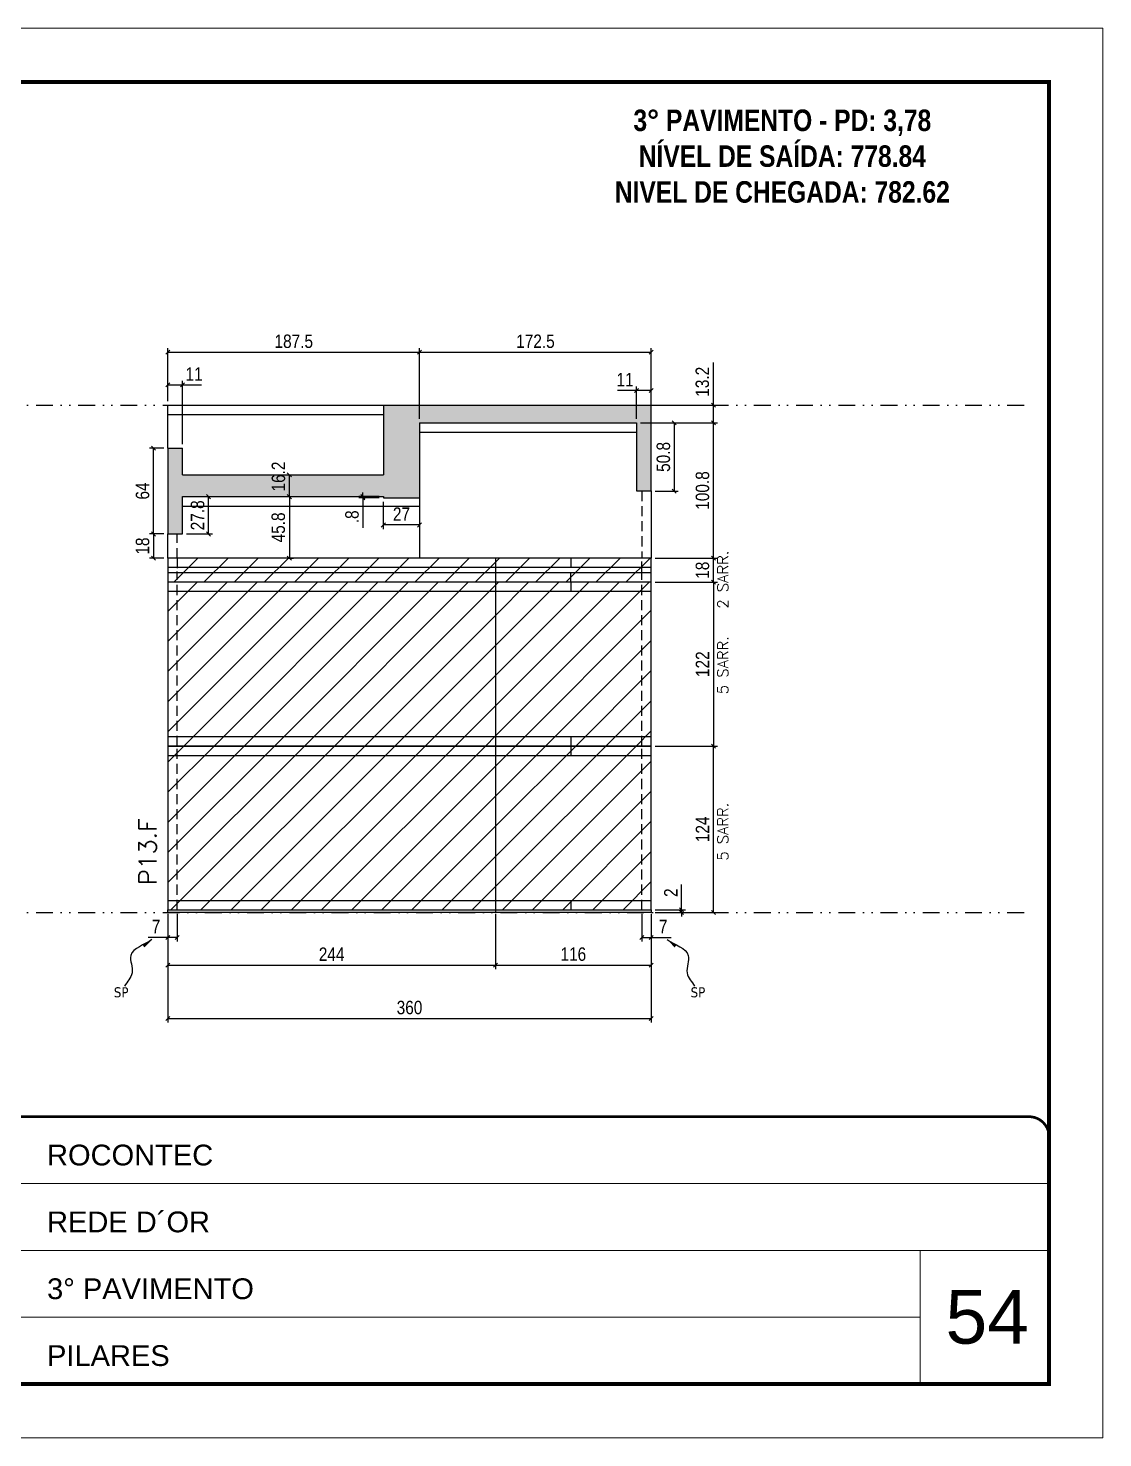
# Model space of a CAD drawing. Extents: x 2949 to 9203, y -16089 to 12527.
# Drawn here: x 5232 to 6033, y -3455 to -2405 of the extents above; entities that cross this region are included whole.
import ezdxf

# ---------------------------------------------------------------- set-up
doc = ezdxf.new("R2010")
doc.units = 0
for name, pattern in [('CONTINUO', [0]), ('DASHED', [0.75, 0.5, -0.25]), ('DIVIDE2', [0.625, 0.25, -0.125, 0, -0.125, 0, -0.125]), ('HIDDEN', [0.375, 0.25, -0.125])]:
    doc.linetypes.add(name, pattern=pattern)
for name, color, linetype, lineweight in [('CARIMBO', 255, 'Continuous', 9), ('Folhas', 255, 'Continuous', 9), ('Hachura', 251, 'Continuous', 9), ('SARRAFO DE PRESSAO', 251, 'DASHED', 9), ('Texto Seção', 7, 'Continuous', 15)]:
    doc.layers.add(name, color=color, linetype=linetype, lineweight=lineweight)
for name, color, linetype in [('COTA', 241, 'Continuous'), ('NOMENCLATURA', 7, 'Continuous'), ('Nível', 160, 'Continuous'), ('Painéis', 200, 'Continuous'), ('SARR_2.2x7', 40, 'Continuous'), ('Sarrafo de Pressão', 42, 'HIDDEN'), ('texto', 7, 'Continuous')]:
    doc.layers.add(name, color=color, linetype=linetype)
doc.styles.add('ARIAL', font='arial.ttf')
doc.styles.add('COTA TECNICA', font='techl___.ttf', dxfattribs={"height": 10})
doc.styles.add('COTA TECNICA-50', font='techl___.ttf', dxfattribs={"height": 10})
doc.styles.add('REGUA-120', font='ROMANS.shx', dxfattribs={"height": 15})
doc.styles.add('ROMANC', font='techb___.ttf', dxfattribs={"height": 2.5})
doc.styles.add('ROMANS', font='romans.shx')
doc.styles.get("Standard").update_dxf_attribs({"font": 'arial.ttf'})
doc.dimstyles.new('COTA PAINEL-50', dxfattribs={"dimtxt": 10, "dimasz": 3, "dimexe": 3, "dimexo": 3, "dimgap": 3, "dimtad": 1, "dimdec": 1, "dimzin": 12, "dimdsep": 46, "dimtxsty": 'COTA TECNICA-50', "dimblk1": 'OBLIQUE', "dimblk2": 'OBLIQUE', "dimsah": 1, "dimcen": 0.9, "dimclrd": 4, "dimclre": 4, "dimclrt": 240, "dimadec": 1, "dimazin": 3, "dimtfac": 1, "dimtdec": 1, "dimtmove": 0, "dimatfit": 3, "dimfxl": 1, "dimtolj": 1, "dimtzin": 12, "dimarcsym": 0})
doc.dimstyles.new('PAINEL', dxfattribs={"dimtxt": 10, "dimasz": 3, "dimexe": 3, "dimexo": 3, "dimgap": 3, "dimtad": 1, "dimdec": 1, "dimzin": 12, "dimdsep": 46, "dimtxsty": 'COTA TECNICA', "dimblk1": 'OBLIQUE', "dimblk2": 'OBLIQUE', "dimsah": 1, "dimcen": 0.9, "dimclrd": 4, "dimclre": 4, "dimclrt": 240, "dimadec": 1, "dimazin": 3, "dimtfac": 1, "dimtdec": 1, "dimtmove": 0, "dimatfit": 3, "dimfxl": 1, "dimtolj": 1, "dimtzin": 12, "dimarcsym": 0})
doc.dimstyles.get("Standard").update_dxf_attribs({"dimtxt": 0.18, "dimasz": 0.18, "dimexe": 0.18, "dimexo": 0.0625, "dimgap": 0.09, "dimtad": 0, "dimtih": 1, "dimtoh": 1, "dimdec": 4, "dimzin": 0, "dimdsep": 46, "dimtxsty": 'Standard', "dimcen": 0.09, "dimadec": 0, "dimazin": 0, "dimtfac": 1, "dimtdec": 4, "dimtofl": 0, "dimtmove": 0, "dimatfit": 3, "dimfxl": 1, "dimtolj": 1, "dimtzin": 0, "dimarcsym": 0})
pattern_1 = [(45, (-129255.467, -35347.797), (-11.2253202, 11.2253202), [])]
pattern_2 = [(45, (-2336.75, -2839.194), (-11.22532, 11.22532), [])]

# ---------------------------------------------------------------- blocks, each defined once
blk = doc.blocks.new('9999999999')
at = {"color": 30, "linetype": 'CONTINUO'}
for p, q in [((98564.6, 34379.6), (99584, 34379.6)), ((98564.6, 34329.8), (99488, 34329.8)), ((99584, 34329.8), (99488, 34329.8)), ((99488, 34329.8), (99488, 34230.2)), ((98564.6, 34280), (99488, 34280))]:
    blk.add_line(p, q, dxfattribs=at)
at = {"color": 30, "linetype": 'CONTINUO', "const_width": 2}
blk.add_lwpolyline([(99584, 34230.2), (99584, 34414.4, 0.414214), (99569, 34429.4), (98229, 34429.4, 0.414214), (98214, 34414.4), (98214, 34245.2, 0.414214), (98229, 34230.2), (99584, 34230.2)], format="xyb", dxfattribs=at)
at = {"layer": 'Folhas'}
blk.add_lwpolyline([(98139, 34190.2), (99624, 34190.2), (99624, 35240.2), (98139, 35240.2)], close=True, dxfattribs=at)
at = {"layer": 'Folhas', "color": 30, "const_width": 3}
blk.add_lwpolyline([(98214, 34230.2), (99584, 34230.2), (99584, 35200.2), (98214, 35200.2)], close=True, dxfattribs=at)
at = {"color": 7, "linetype": 'Continuous', "ltscale": 5, "style": 'ARIAL'}
for s, height, p in [('ROCONTEC', 15.48, (98837.7, 34393.1)), ('REDE D´OR', 15.48, (98837.7, 34343.3)), ('3° PAVIMENTO', 15.483, (98837.7, 34293.5)), ('PILARES', 15.48, (98837.7, 34243.7))]:
    blk.add_text(s, height=height, dxfattribs=at).set_placement(p)
blk = doc.blocks.new('_Oblique')
at = {"color": 0, "linetype": 'ByBlock', "lineweight": -2}
blk.add_line((-0.5, -0.5), (0.5, 0.5), dxfattribs=at)
blk = doc.blocks.new('*D1609')
at = {"layer": 'COTA', "color": 4, "lineweight": -2, "transparency": 16777216}
for p, q in [((5336.2, -3064.5), (5336.2, -3145.5)), ((5696.2, -3064.5), (5696.2, -3145.5)), ((5336.2, -3142.5), (5696.2, -3142.5))]:
    blk.add_line(p, q, dxfattribs=at)
at = {"layer": 'Defpoints', "color": 0, "transparency": 16777216}
for p in [(5336.2, -3061.5), (5696.2, -3061.5), (5696.2, -3142.5)]:
    blk.add_point(p, dxfattribs=at)
at = {"layer": 'COTA', "color": 4, "lineweight": -2, "transparency": 16777216, "xscale": 3, "yscale": 3, "zscale": 3, "rotation": 180}
blk.add_blockref('_Oblique', (5336.2, -3142.5), dxfattribs=at)
at = {"layer": 'COTA', "color": 4, "lineweight": -2, "transparency": 16777216, "xscale": 3, "yscale": 3, "zscale": 3}
blk.add_blockref('_Oblique', (5696.2, -3142.5), dxfattribs=at)
at = {"layer": 'COTA', "color": 240, "transparency": 16777216, "insert": (5516.2, -3134.3), "char_height": 10, "attachment_point": 5, "style": 'COTA TECNICA'}
blk.add_mtext('\\A1;360', dxfattribs=at)
blk = doc.blocks.new('*D1610')
at = {"layer": 'COTA', "color": 4, "lineweight": -2, "transparency": 16777216}
for p, q in [((5699.2, -2799.5), (5745.5, -2799.5)), ((5742.5, -2817.5), (5742.5, -2799.5)), ((5699.2, -2817.5), (5745.5, -2817.5))]:
    blk.add_line(p, q, dxfattribs=at)
at = {"layer": 'Defpoints', "color": 0, "transparency": 16777216}
for p in [(5696.2, -2799.5), (5742.5, -2799.5), (5696.2, -2817.5)]:
    blk.add_point(p, dxfattribs=at)
at = {"layer": 'COTA', "color": 4, "lineweight": -2, "transparency": 16777216, "xscale": 3, "yscale": 3, "zscale": 3}
for p, rotation in [((5742.5, -2799.5), 90), ((5742.5, -2817.5), 270)]:
    blk.add_blockref('_Oblique', p, dxfattribs=dict(at, rotation=rotation))
at = {"layer": 'COTA', "color": 240, "transparency": 16777216, "insert": (5734.4, -2808.5), "char_height": 10, "attachment_point": 5, "rotation": 90, "style": 'COTA TECNICA'}
blk.add_mtext('\\A1;18', dxfattribs=at)
blk = doc.blocks.new('*D1611')
at = {"layer": 'COTA', "color": 4, "lineweight": -2, "transparency": 16777216}
for p, q in [((5343.2, -3064.5), (5343.2, -3085)), ((5336.2, -3066.5), (5336.2, -3085)), ((5336.2, -3082), (5321.5, -3082)), ((5343.2, -3082), (5336.2, -3082))]:
    blk.add_line(p, q, dxfattribs=at)
at = {"layer": 'Defpoints', "color": 0, "transparency": 16777216}
for p in [(5336.2, -3063.5), (5343.2, -3061.5), (5336.2, -3082)]:
    blk.add_point(p, dxfattribs=at)
at = {"layer": 'COTA', "color": 4, "lineweight": -2, "transparency": 16777216, "xscale": 3, "yscale": 3, "zscale": 3, "rotation": 180}
blk.add_blockref('_Oblique', (5336.2, -3082), dxfattribs=at)
at = {"layer": 'COTA', "color": 4, "lineweight": -2, "transparency": 16777216, "xscale": 3, "yscale": 3, "zscale": 3}
blk.add_blockref('_Oblique', (5343.2, -3082), dxfattribs=at)
at = {"layer": 'COTA', "color": 240, "transparency": 16777216, "insert": (5327.4, -3073.9), "char_height": 10, "attachment_point": 5, "style": 'COTA TECNICA-50'}
blk.add_mtext('\\A1;7', dxfattribs=at)
blk = doc.blocks.new('*D1612')
at = {"layer": 'COTA', "color": 4, "lineweight": -2, "transparency": 16777216}
for p, q in [((5689.2, -3064.5), (5689.2, -3085)), ((5696.2, -3066.5), (5696.2, -3085)), ((5689.2, -3082), (5696.2, -3082)), ((5696.2, -3082), (5711, -3082))]:
    blk.add_line(p, q, dxfattribs=at)
at = {"layer": 'Defpoints', "color": 0, "transparency": 16777216}
for p in [(5689.2, -3061.5), (5696.2, -3063.5), (5696.2, -3082)]:
    blk.add_point(p, dxfattribs=at)
at = {"layer": 'COTA', "color": 4, "lineweight": -2, "transparency": 16777216, "xscale": 3, "yscale": 3, "zscale": 3, "rotation": 180}
blk.add_blockref('_Oblique', (5689.2, -3082), dxfattribs=at)
at = {"layer": 'COTA', "color": 4, "lineweight": -2, "transparency": 16777216, "xscale": 3, "yscale": 3, "zscale": 3}
blk.add_blockref('_Oblique', (5696.2, -3082), dxfattribs=at)
at = {"layer": 'COTA', "color": 240, "transparency": 16777216, "insert": (5705.1, -3073.9), "char_height": 10, "attachment_point": 5, "style": 'COTA TECNICA-50'}
blk.add_mtext('\\A1;7', dxfattribs=at)
blk = doc.blocks.new('*D1613')
at = {"layer": 'COTA', "color": 4, "lineweight": -2, "transparency": 16777216}
for p, q in [((5699.2, -2939.5), (5745.5, -2939.5)), ((5742.5, -3063.5), (5742.5, -2939.5)), ((5699.2, -3063.5), (5745.5, -3063.5))]:
    blk.add_line(p, q, dxfattribs=at)
at = {"layer": 'Defpoints', "color": 0, "transparency": 16777216}
for p in [(5696.2, -2939.5), (5742.5, -2939.5), (5696.2, -3063.5)]:
    blk.add_point(p, dxfattribs=at)
at = {"layer": 'COTA', "color": 4, "lineweight": -2, "transparency": 16777216, "xscale": 3, "yscale": 3, "zscale": 3}
for p, rotation in [((5742.5, -2939.5), 90), ((5742.5, -3063.5), 270)]:
    blk.add_blockref('_Oblique', p, dxfattribs=dict(at, rotation=rotation))
at = {"layer": 'COTA', "color": 240, "transparency": 16777216, "insert": (5734.4, -3001.5), "char_height": 10, "attachment_point": 5, "rotation": 90, "style": 'COTA TECNICA-50'}
blk.add_mtext('\\A1;124', dxfattribs=at)
blk = doc.blocks.new('*D1614')
at = {"layer": 'COTA', "color": 4, "lineweight": -2, "transparency": 16777216}
for p, q in [((5718.8, -3061.5), (5718.8, -3042.7)), ((5699.2, -3061.5), (5721.8, -3061.5)), ((5699.2, -3063.5), (5721.8, -3063.5)), ((5718.8, -3063.5), (5718.8, -3061.5)), ((5718.8, -3063.5), (5718.8, -3066.5))]:
    blk.add_line(p, q, dxfattribs=at)
at = {"layer": 'Defpoints', "color": 0, "transparency": 16777216}
for p in [(5696.2, -3061.5), (5696.2, -3063.5), (5718.8, -3063.5)]:
    blk.add_point(p, dxfattribs=at)
at = {"layer": 'COTA', "color": 4, "lineweight": -2, "transparency": 16777216, "xscale": 3, "yscale": 3, "zscale": 3}
for p, rotation in [((5718.8, -3061.5), 270), ((5718.8, -3063.5), 90)]:
    blk.add_blockref('_Oblique', p, dxfattribs=dict(at, rotation=rotation))
at = {"layer": 'COTA', "color": 240, "transparency": 16777216, "insert": (5710.8, -3048.7), "char_height": 10, "attachment_point": 5, "rotation": 90, "style": 'COTA TECNICA-50'}
blk.add_mtext('\\A1;2', dxfattribs=at)
blk = doc.blocks.new('*D1615')
at = {"layer": 'COTA', "color": 4, "linetype": 'ByBlock', "lineweight": -2, "transparency": 16777216}
for p, q in [((5699.2, -2817.5), (5745.5, -2817.5)), ((5742.5, -2817.5), (5742.5, -2939.5)), ((5699.2, -2939.5), (5745.5, -2939.5))]:
    blk.add_line(p, q, dxfattribs=at)
at = {"layer": 'Defpoints', "color": 0, "linetype": 'ByBlock', "transparency": 16777216}
for p in [(5696.2, -2817.5), (5696.2, -2939.5), (5742.5, -2939.5)]:
    blk.add_point(p, dxfattribs=at)
at = {"layer": 'COTA', "color": 4, "linetype": 'ByBlock', "lineweight": -2, "transparency": 16777216, "xscale": 3, "yscale": 3, "zscale": 3}
for p, rotation in [((5742.5, -2817.5), 90), ((5742.5, -2939.5), 270)]:
    blk.add_blockref('_Oblique', p, dxfattribs=dict(at, rotation=rotation))
at = {"layer": 'COTA', "color": 240, "linetype": 'ByBlock', "transparency": 16777216, "insert": (5734.4, -2878.5), "char_height": 10, "attachment_point": 5, "rotation": 90, "style": 'COTA TECNICA'}
blk.add_mtext('\\A1;122', dxfattribs=at)
blk = doc.blocks.new('*D1616')
at = {"layer": 'COTA', "color": 4, "linetype": 'ByBlock', "lineweight": -2, "transparency": 16777216}
for p, q in [((5580.2, -3064.5), (5580.2, -3105.6)), ((5336.2, -3066.5), (5336.2, -3105.6)), ((5336.2, -3102.6), (5580.2, -3102.6))]:
    blk.add_line(p, q, dxfattribs=at)
at = {"layer": 'Defpoints', "color": 0, "linetype": 'ByBlock', "transparency": 16777216}
for p in [(5336.2, -3063.5), (5580.2, -3061.5), (5580.2, -3102.6)]:
    blk.add_point(p, dxfattribs=at)
at = {"layer": 'COTA', "color": 4, "linetype": 'ByBlock', "lineweight": -2, "transparency": 16777216, "xscale": 3, "yscale": 3, "zscale": 3, "rotation": 180}
blk.add_blockref('_Oblique', (5336.2, -3102.6), dxfattribs=at)
at = {"layer": 'COTA', "color": 4, "linetype": 'ByBlock', "lineweight": -2, "transparency": 16777216, "xscale": 3, "yscale": 3, "zscale": 3}
blk.add_blockref('_Oblique', (5580.2, -3102.6), dxfattribs=at)
at = {"layer": 'COTA', "color": 240, "linetype": 'ByBlock', "transparency": 16777216, "insert": (5458.2, -3094.5), "char_height": 10, "attachment_point": 5, "style": 'COTA TECNICA'}
blk.add_mtext('\\A1;244', dxfattribs=at)
blk = doc.blocks.new('*D1617')
at = {"layer": 'COTA', "color": 4, "linetype": 'ByBlock', "lineweight": -2, "transparency": 16777216}
for p, q in [((5580.2, -3064.5), (5580.2, -3105.6)), ((5696.2, -3066.5), (5696.2, -3105.6)), ((5580.2, -3102.6), (5696.2, -3102.6))]:
    blk.add_line(p, q, dxfattribs=at)
at = {"layer": 'Defpoints', "color": 0, "linetype": 'ByBlock', "transparency": 16777216}
for p in [(5580.2, -3061.5), (5696.2, -3063.5), (5696.2, -3102.6)]:
    blk.add_point(p, dxfattribs=at)
at = {"layer": 'COTA', "color": 4, "linetype": 'ByBlock', "lineweight": -2, "transparency": 16777216, "xscale": 3, "yscale": 3, "zscale": 3, "rotation": 180}
blk.add_blockref('_Oblique', (5580.2, -3102.6), dxfattribs=at)
at = {"layer": 'COTA', "color": 4, "linetype": 'ByBlock', "lineweight": -2, "transparency": 16777216, "xscale": 3, "yscale": 3, "zscale": 3}
blk.add_blockref('_Oblique', (5696.2, -3102.6), dxfattribs=at)
at = {"layer": 'COTA', "color": 240, "linetype": 'ByBlock', "transparency": 16777216, "insert": (5638.2, -3094.5), "char_height": 10, "attachment_point": 5, "style": 'COTA TECNICA'}
blk.add_mtext('\\A1;116', dxfattribs=at)
blk = doc.blocks.new('*D2826')
at = {"layer": 'COTA', "color": 4, "lineweight": -2, "transparency": 16777216}
for p, q in [((5699.2, -2698.7), (5745.5, -2698.7)), ((5742.5, -2799.5), (5742.5, -2698.7)), ((5699.2, -2799.5), (5745.5, -2799.5))]:
    blk.add_line(p, q, dxfattribs=at)
at = {"layer": 'Defpoints', "color": 0, "transparency": 16777216}
for p in [(5696.2, -2698.7), (5742.5, -2698.7), (5696.2, -2799.5)]:
    blk.add_point(p, dxfattribs=at)
at = {"layer": 'COTA', "color": 4, "lineweight": -2, "transparency": 16777216, "xscale": 3, "yscale": 3, "zscale": 3}
for p, rotation in [((5742.5, -2698.7), 90), ((5742.5, -2799.5), 270)]:
    blk.add_blockref('_Oblique', p, dxfattribs=dict(at, rotation=rotation))
at = {"layer": 'COTA', "color": 240, "transparency": 16777216, "insert": (5734.4, -2749.1), "char_height": 10, "attachment_point": 5, "rotation": 90, "style": 'COTA TECNICA-50'}
blk.add_mtext('\\A1;100.8', dxfattribs=at)
blk = doc.blocks.new('*D2827')
at = {"layer": 'COTA', "color": 4, "lineweight": -2, "transparency": 16777216}
for p, q in [((5699.2, -2698.7), (5716.4, -2698.7)), ((5713.4, -2698.7), (5713.4, -2749.5)), ((5699.2, -2749.5), (5716.4, -2749.5))]:
    blk.add_line(p, q, dxfattribs=at)
at = {"layer": 'Defpoints', "color": 0, "transparency": 16777216}
for p in [(5696.2, -2698.7), (5696.2, -2749.5), (5713.4, -2749.5)]:
    blk.add_point(p, dxfattribs=at)
at = {"layer": 'COTA', "color": 4, "lineweight": -2, "transparency": 16777216, "xscale": 3, "yscale": 3, "zscale": 3}
for p, rotation in [((5713.4, -2698.7), 90), ((5713.4, -2749.5), 270)]:
    blk.add_blockref('_Oblique', p, dxfattribs=dict(at, rotation=rotation))
at = {"layer": 'COTA', "color": 240, "transparency": 16777216, "insert": (5705.3, -2724.1), "char_height": 10, "attachment_point": 5, "rotation": 90, "style": 'COTA TECNICA-50'}
blk.add_mtext('\\A1;50.8', dxfattribs=at)
blk = doc.blocks.new('*D2828')
at = {"layer": 'COTA', "color": 4, "lineweight": -2, "transparency": 16777216}
for p, q in [((5333.2, -2717.5), (5322.5, -2717.5)), ((5325.5, -2781.5), (5325.5, -2717.5)), ((5333.2, -2781.5), (5322.5, -2781.5))]:
    blk.add_line(p, q, dxfattribs=at)
at = {"layer": 'Defpoints', "color": 0, "transparency": 16777216}
for p in [(5325.5, -2717.5), (5336.2, -2717.5), (5336.2, -2781.5)]:
    blk.add_point(p, dxfattribs=at)
at = {"layer": 'COTA', "color": 4, "lineweight": -2, "transparency": 16777216, "xscale": 3, "yscale": 3, "zscale": 3}
for p, rotation in [((5325.5, -2717.5), 90), ((5325.5, -2781.5), 270)]:
    blk.add_blockref('_Oblique', p, dxfattribs=dict(at, rotation=rotation))
at = {"layer": 'COTA', "color": 240, "transparency": 16777216, "insert": (5317.4, -2749.5), "char_height": 10, "attachment_point": 5, "rotation": 90, "style": 'COTA TECNICA-50'}
blk.add_mtext('\\A1;64', dxfattribs=at)
blk = doc.blocks.new('*D2829')
at = {"layer": 'COTA', "color": 4, "lineweight": -2, "transparency": 16777216}
for p, q in [((5336.2, -2682.5), (5336.2, -2643.1)), ((5523.7, -2695.7), (5523.7, -2643.1)), ((5336.2, -2646.1), (5523.7, -2646.1))]:
    blk.add_line(p, q, dxfattribs=at)
at = {"layer": 'Defpoints', "color": 0, "transparency": 16777216}
for p in [(5523.7, -2646.1), (5336.2, -2685.5), (5523.7, -2698.7)]:
    blk.add_point(p, dxfattribs=at)
at = {"layer": 'COTA', "color": 4, "lineweight": -2, "transparency": 16777216, "xscale": 3, "yscale": 3, "zscale": 3, "rotation": 180}
blk.add_blockref('_Oblique', (5336.2, -2646.1), dxfattribs=at)
at = {"layer": 'COTA', "color": 4, "lineweight": -2, "transparency": 16777216, "xscale": 3, "yscale": 3, "zscale": 3}
blk.add_blockref('_Oblique', (5523.7, -2646.1), dxfattribs=at)
at = {"layer": 'COTA', "color": 240, "transparency": 16777216, "insert": (5430, -2638), "char_height": 10, "attachment_point": 5, "style": 'COTA TECNICA-50'}
blk.add_mtext('\\A1;187.5', dxfattribs=at)
blk = doc.blocks.new('*D2830')
at = {"layer": 'COTA', "color": 4, "lineweight": -2, "transparency": 16777216}
for p, q in [((5523.7, -2695.7), (5523.7, -2643.1)), ((5696.2, -2695.7), (5696.2, -2643.1)), ((5523.7, -2646.1), (5696.2, -2646.1))]:
    blk.add_line(p, q, dxfattribs=at)
at = {"layer": 'Defpoints', "color": 0, "transparency": 16777216}
for p in [(5696.2, -2646.1), (5523.7, -2698.7), (5696.2, -2698.7)]:
    blk.add_point(p, dxfattribs=at)
at = {"layer": 'COTA', "color": 4, "lineweight": -2, "transparency": 16777216, "xscale": 3, "yscale": 3, "zscale": 3, "rotation": 180}
blk.add_blockref('_Oblique', (5523.7, -2646.1), dxfattribs=at)
at = {"layer": 'COTA', "color": 4, "lineweight": -2, "transparency": 16777216, "xscale": 3, "yscale": 3, "zscale": 3}
blk.add_blockref('_Oblique', (5696.2, -2646.1), dxfattribs=at)
at = {"layer": 'COTA', "color": 240, "transparency": 16777216, "insert": (5610, -2638), "char_height": 10, "attachment_point": 5, "style": 'COTA TECNICA-50'}
blk.add_mtext('\\A1;172.5', dxfattribs=at)
blk = doc.blocks.new('*D2831')
at = {"layer": 'COTA', "color": 4, "lineweight": -2, "transparency": 16777216}
for p, q in [((5336.2, -2682.5), (5336.2, -2667.3)), ((5336.2, -2670.3), (5347.2, -2670.3)), ((5347.2, -2714.5), (5347.2, -2667.3)), ((5347.2, -2670.3), (5361.3, -2670.3))]:
    blk.add_line(p, q, dxfattribs=at)
at = {"layer": 'Defpoints', "color": 0, "transparency": 16777216}
for p in [(5347.2, -2670.3), (5336.2, -2685.5), (5347.2, -2717.5)]:
    blk.add_point(p, dxfattribs=at)
at = {"layer": 'COTA', "color": 4, "lineweight": -2, "transparency": 16777216, "xscale": 3, "yscale": 3, "zscale": 3, "rotation": 180}
blk.add_blockref('_Oblique', (5336.2, -2670.3), dxfattribs=at)
at = {"layer": 'COTA', "color": 4, "lineweight": -2, "transparency": 16777216, "xscale": 3, "yscale": 3, "zscale": 3}
blk.add_blockref('_Oblique', (5347.2, -2670.3), dxfattribs=at)
at = {"layer": 'COTA', "color": 240, "transparency": 16777216, "insert": (5355.8, -2662.3), "char_height": 10, "attachment_point": 5, "style": 'COTA TECNICA-50'}
blk.add_mtext('\\A1;11', dxfattribs=at)
blk = doc.blocks.new('*D2832')
at = {"layer": 'COTA', "color": 4, "lineweight": -2, "transparency": 16777216}
for p, q in [((5333.2, -2781.5), (5322.5, -2781.5)), ((5325.5, -2781.5), (5325.5, -2799.5)), ((5333.2, -2799.5), (5322.5, -2799.5))]:
    blk.add_line(p, q, dxfattribs=at)
at = {"layer": 'Defpoints', "color": 0, "transparency": 16777216}
for p in [(5336.2, -2781.5), (5325.5, -2799.5), (5336.2, -2799.5)]:
    blk.add_point(p, dxfattribs=at)
at = {"layer": 'COTA', "color": 4, "lineweight": -2, "transparency": 16777216, "xscale": 3, "yscale": 3, "zscale": 3}
for p, rotation in [((5325.5, -2781.5), 90), ((5325.5, -2799.5), 270)]:
    blk.add_blockref('_Oblique', p, dxfattribs=dict(at, rotation=rotation))
at = {"layer": 'COTA', "color": 240, "transparency": 16777216, "insert": (5317.4, -2790.5), "char_height": 10, "attachment_point": 5, "rotation": 90, "style": 'COTA TECNICA-50'}
blk.add_mtext('\\A1;18', dxfattribs=at)
blk = doc.blocks.new('*D2833')
at = {"layer": 'COTA', "color": 4, "lineweight": -2, "transparency": 16777216}
for p, q in [((5481.5, -2753.7), (5481.5, -2750.7)), ((5493.7, -2753.7), (5478.5, -2753.7)), ((5493.7, -2754.5), (5478.5, -2754.5)), ((5481.5, -2753.7), (5481.5, -2754.5)), ((5481.5, -2754.5), (5481.5, -2776.9))]:
    blk.add_line(p, q, dxfattribs=at)
at = {"layer": 'Defpoints', "color": 0, "transparency": 16777216}
for p in [(5481.5, -2753.7), (5496.7, -2753.7), (5496.7, -2754.5)]:
    blk.add_point(p, dxfattribs=at)
at = {"layer": 'COTA', "color": 4, "lineweight": -2, "transparency": 16777216, "xscale": 3, "yscale": 3, "zscale": 3}
for p, rotation in [((5481.5, -2753.7), 270), ((5481.5, -2754.5), 90)]:
    blk.add_blockref('_Oblique', p, dxfattribs=dict(at, rotation=rotation))
at = {"layer": 'COTA', "color": 240, "transparency": 16777216, "insert": (5473.4, -2768.7), "char_height": 10, "attachment_point": 5, "rotation": 90, "style": 'COTA TECNICA-50'}
blk.add_mtext('\\A1;.8', dxfattribs=at)
blk = doc.blocks.new('*D2834')
at = {"layer": 'COTA', "color": 4, "lineweight": -2, "transparency": 16777216}
for p, q in [((5496.7, -2757.5), (5496.7, -2777.8)), ((5523.7, -2757.5), (5523.7, -2777.8)), ((5523.7, -2774.8), (5496.7, -2774.8))]:
    blk.add_line(p, q, dxfattribs=at)
at = {"layer": 'Defpoints', "color": 0, "transparency": 16777216}
for p in [(5496.7, -2754.5), (5523.7, -2754.5), (5496.7, -2774.8)]:
    blk.add_point(p, dxfattribs=at)
at = {"layer": 'COTA', "color": 4, "lineweight": -2, "transparency": 16777216, "xscale": 3, "yscale": 3, "zscale": 3, "rotation": 180}
blk.add_blockref('_Oblique', (5496.7, -2774.8), dxfattribs=at)
at = {"layer": 'COTA', "color": 4, "lineweight": -2, "transparency": 16777216, "xscale": 3, "yscale": 3, "zscale": 3}
blk.add_blockref('_Oblique', (5523.7, -2774.8), dxfattribs=at)
at = {"layer": 'COTA', "color": 240, "transparency": 16777216, "insert": (5510.2, -2766.7), "char_height": 10, "attachment_point": 5, "style": 'COTA TECNICA-50'}
blk.add_mtext('\\A1;27', dxfattribs=at)
blk = doc.blocks.new('*D2835')
at = {"layer": 'COTA', "color": 4, "lineweight": -2, "transparency": 16777216}
for p, q in [((5685.2, -2674.6), (5671.1, -2674.6)), ((5685.2, -2695.7), (5685.2, -2671.6)), ((5696.2, -2674.6), (5685.2, -2674.6)), ((5696.2, -2695.7), (5696.2, -2671.6))]:
    blk.add_line(p, q, dxfattribs=at)
at = {"layer": 'Defpoints', "color": 0, "transparency": 16777216}
for p in [(5685.2, -2674.6), (5685.2, -2698.7), (5696.2, -2698.7)]:
    blk.add_point(p, dxfattribs=at)
at = {"layer": 'COTA', "color": 4, "lineweight": -2, "transparency": 16777216, "xscale": 3, "yscale": 3, "zscale": 3, "rotation": 180}
blk.add_blockref('_Oblique', (5685.2, -2674.6), dxfattribs=at)
at = {"layer": 'COTA', "color": 4, "lineweight": -2, "transparency": 16777216, "xscale": 3, "yscale": 3, "zscale": 3}
blk.add_blockref('_Oblique', (5696.2, -2674.6), dxfattribs=at)
at = {"layer": 'COTA', "color": 240, "transparency": 16777216, "insert": (5676.7, -2666.5), "char_height": 10, "attachment_point": 5, "style": 'COTA TECNICA-50'}
blk.add_mtext('\\A1;11', dxfattribs=at)
blk = doc.blocks.new('*D2952')
at = {"layer": 'COTA', "color": 4, "lineweight": -2, "transparency": 16777216}
for p, q in [((5742.5, -2685.5), (5742.5, -2653.7)), ((5688.2, -2685.5), (5745.5, -2685.5)), ((5742.5, -2698.7), (5742.5, -2685.5)), ((5688.2, -2698.7), (5745.5, -2698.7))]:
    blk.add_line(p, q, dxfattribs=at)
at = {"layer": 'Defpoints', "color": 0, "transparency": 16777216}
for p in [(5685.2, -2685.5), (5742.5, -2685.5), (5685.2, -2698.7)]:
    blk.add_point(p, dxfattribs=at)
at = {"layer": 'COTA', "color": 4, "lineweight": -2, "transparency": 16777216, "xscale": 3, "yscale": 3, "zscale": 3}
for p, rotation in [((5742.5, -2685.5), 90), ((5742.5, -2698.7), 270)]:
    blk.add_blockref('_Oblique', p, dxfattribs=dict(at, rotation=rotation))
at = {"layer": 'COTA', "color": 240, "transparency": 16777216, "insert": (5734.3, -2668.1), "char_height": 10, "attachment_point": 5, "rotation": 90, "style": 'COTA TECNICA-50'}
blk.add_mtext('\\A1;13.2', dxfattribs=at)
blk = doc.blocks.new('*D2953')
at = {"layer": 'COTA', "color": 4, "lineweight": -2, "transparency": 16777216}
for p, q in [((5425, -2753.7), (5429.7, -2753.7)), ((5426.7, -2753.7), (5426.7, -2799.5)), ((5425, -2799.5), (5429.7, -2799.5))]:
    blk.add_line(p, q, dxfattribs=at)
at = {"layer": 'Defpoints', "color": 0, "transparency": 16777216}
for p in [(5422, -2753.7), (5422, -2799.5), (5426.7, -2799.5)]:
    blk.add_point(p, dxfattribs=at)
at = {"layer": 'COTA', "color": 4, "lineweight": -2, "transparency": 16777216, "xscale": 3, "yscale": 3, "zscale": 3}
for p, rotation in [((5426.7, -2753.7), 90), ((5426.7, -2799.5), 270)]:
    blk.add_blockref('_Oblique', p, dxfattribs=dict(at, rotation=rotation))
at = {"layer": 'COTA', "color": 240, "transparency": 16777216, "insert": (5418.5, -2776.6), "char_height": 10, "attachment_point": 5, "rotation": 90, "style": 'COTA TECNICA-50'}
blk.add_mtext('\\A1;45.8', dxfattribs=at)
blk = doc.blocks.new('*D2954')
at = {"layer": 'COTA', "color": 4, "lineweight": -2, "transparency": 16777216}
blk.add_line((5426.7, -2753.7), (5426.7, -2737.5), dxfattribs=at)
at = {"layer": 'Defpoints', "color": 0, "transparency": 16777216}
for p in [(5426.7, -2737.5), (5426.7, -2737.5), (5426.7, -2753.7)]:
    blk.add_point(p, dxfattribs=at)
at = {"layer": 'COTA', "color": 4, "lineweight": -2, "transparency": 16777216, "xscale": 3, "yscale": 3, "zscale": 3}
for p, rotation in [((5426.7, -2737.5), 90), ((5426.7, -2753.7), 270)]:
    blk.add_blockref('_Oblique', p, dxfattribs=dict(at, rotation=rotation))
at = {"layer": 'COTA', "color": 240, "transparency": 16777216, "insert": (5418.6, -2738.7), "char_height": 10, "attachment_point": 5, "rotation": 90, "style": 'COTA TECNICA-50'}
blk.add_mtext('\\A1;16.2', dxfattribs=at)
blk = doc.blocks.new('*D2955')
at = {"layer": 'COTA', "color": 4, "lineweight": -2, "transparency": 16777216}
for p, q in [((5350.2, -2753.7), (5369.5, -2753.7)), ((5366.5, -2781.5), (5366.5, -2753.7)), ((5350.2, -2781.5), (5369.5, -2781.5))]:
    blk.add_line(p, q, dxfattribs=at)
at = {"layer": 'Defpoints', "color": 0, "transparency": 16777216}
for p in [(5347.2, -2753.7), (5366.5, -2753.7), (5347.2, -2781.5)]:
    blk.add_point(p, dxfattribs=at)
at = {"layer": 'COTA', "color": 4, "lineweight": -2, "transparency": 16777216, "xscale": 3, "yscale": 3, "zscale": 3}
for p, rotation in [((5366.5, -2753.7), 90), ((5366.5, -2781.5), 270)]:
    blk.add_blockref('_Oblique', p, dxfattribs=dict(at, rotation=rotation))
at = {"layer": 'COTA', "color": 240, "transparency": 16777216, "insert": (5358.4, -2767.6), "char_height": 10, "attachment_point": 5, "rotation": 90, "style": 'COTA TECNICA-50'}
blk.add_mtext('\\A1;27.8', dxfattribs=at)

msp = doc.modelspace()

# ---------------------------------------------------------------- hatches: boundary and pattern name
at = {"layer": 'COTA', "linetype": 'ByBlock'}
h = msp.add_hatch(dxfattribs=at)
h.set_pattern_fill('AR-CONC', color=256, scale=0.03)
h.paths.add_polyline_path([(5523.74, -2698.66), (5685.24, -2698.66), (5685.24, -2749.46), (5696.24, -2749.46), (5696.24, -2685.46), (5496.74, -2685.46), (5496.74, -2737.46), (5347.24, -2737.46), (5347.24, -2717.46), (5336.24, -2717.46), (5336.24, -2781.46), (5347.24, -2781.46), (5347.24, -2753.66), (5496.74, -2753.66), (5496.74, -2754.46), (5523.74, -2754.46)])
h.paths.add_polyline_path([(5428.38, -2754.79), (5428.38, -2723.37), (5407.8, -2723.37), (5407.8, -2754.79)], flags=25)
at = {"layer": 'Hachura', "linetype": 'ByBlock'}
h = msp.add_hatch(dxfattribs=at)
h.set_pattern_fill('ANSI31', color=256, scale=5)
h.set_pattern_definition(pattern_2)
h.paths.add_polyline_path([(5580.24, -2817.46), (5580.24, -2799.46), (5336.24, -2799.46), (5336.24, -2809.46), (5336.24, -2817.46)])
h = msp.add_hatch(dxfattribs=at)
h.set_pattern_fill('ANSI31', color=256, scale=5)
h.set_pattern_definition(pattern_2)
h.paths.add_polyline_path([(5696.24, -2817.46), (5696.24, -2809.46), (5696.24, -2799.46), (5580.24, -2799.46), (5580.24, -2817.46)])
h = msp.add_hatch(dxfattribs=at)
h.set_pattern_fill('ANSI31', color=256, scale=5)
h.set_pattern_definition(pattern_1)
h.paths.add_polyline_path([(5580.24, -2817.46), (5336.24, -2817.46), (5336.24, -2939.46), (5580.24, -2939.46)])
h = msp.add_hatch(dxfattribs=at)
h.set_pattern_fill('ANSI31', color=256, scale=5)
h.set_pattern_definition(pattern_1)
h.paths.add_polyline_path([(5580.24, -2939.46), (5696.24, -2939.46), (5696.24, -2817.46), (5580.24, -2817.46)])
h = msp.add_hatch(dxfattribs=at)
h.set_pattern_fill('ANSI31', color=256, scale=5)
h.set_pattern_definition(pattern_1)
h.paths.add_polyline_path([(5336.24, -2939.46), (5336.24, -3061.46), (5580.24, -3061.46), (5580.24, -2939.46)])
h = msp.add_hatch(dxfattribs=at)
h.set_pattern_fill('ANSI31', color=256, scale=5)
h.set_pattern_definition(pattern_1)
h.paths.add_polyline_path([(5696.24, -2939.46), (5580.24, -2939.46), (5580.24, -3061.46), (5696.24, -3061.46)])

# ---------------------------------------------------------------- linework, layer by layer
at = {"layer": 'COTA', "linetype": 'ByBlock'}
for p, q in [((5496.74, -2685.46), (5696.24, -2685.46)), ((5696.24, -2749.46), (5696.24, -2685.46)), ((5336.24, -2717.46), (5336.24, -2781.46))]:
    msp.add_line(p, q, dxfattribs=at)
at = {"layer": 'Nível', "color": 4, "linetype": 'DIVIDE2', "ltscale": 50}
for p, q in [((4609.03, -2685.46), (5979.03, -2685.46)), ((4609.03, -3063.46), (5979.03, -3063.46))]:
    msp.add_line(p, q, dxfattribs=at)
at = {"layer": 'Painéis'}
for p, q in [((5336.24, -2685.46), (5347.24, -2685.46)), ((5336.24, -2717.46), (5336.24, -2685.46)), ((5347.24, -2685.46), (5496.74, -2685.46)), ((5496.74, -2685.46), (5496.74, -2737.46)), ((5523.74, -2698.66), (5523.74, -2754.46)), ((5523.74, -2698.66), (5685.24, -2698.66)), ((5685.24, -2698.66), (5685.24, -2749.46)), ((5336.24, -2717.46), (5347.24, -2717.46)), ((5347.24, -2737.46), (5347.24, -2717.46)), ((5347.24, -2737.46), (5496.74, -2737.46)), ((5685.24, -2749.46), (5696.24, -2749.46)), ((5696.24, -2749.46), (5696.24, -2767.46)), ((5347.24, -2781.46), (5347.24, -2753.66)), ((5347.24, -2753.66), (5496.74, -2753.66)), ((5496.74, -2753.66), (5496.74, -2754.46)), ((5496.74, -2754.46), (5523.74, -2754.46)), ((5523.74, -2754.46), (5523.74, -2799.46)), ((5696.24, -2767.46), (5696.24, -2799.46)), ((5336.24, -2781.46), (5347.24, -2781.46)), ((5336.24, -2799.46), (5336.24, -2781.46)), ((5696.24, -2799.46), (5336.24, -2799.46)), ((5336.24, -2799.46), (5336.24, -2809.46)), ((5696.24, -2799.46), (5336.24, -2799.46)), ((5580.24, -2799.46), (5580.24, -2939.46)), ((5696.24, -2809.46), (5696.24, -2799.46)), ((5336.24, -2809.46), (5336.24, -2939.46)), ((5696.24, -2939.46), (5696.24, -2809.46)), ((5696.24, -2817.46), (5336.24, -2817.46)), ((5696.24, -2939.46), (5336.24, -2939.46)), ((5336.24, -2939.46), (5336.24, -3061.46)), ((5336.24, -2939.46), (5696.24, -2939.46)), ((5580.24, -2939.46), (5580.24, -3063.46)), ((5696.24, -3061.46), (5696.24, -2939.46)), ((5336.24, -3061.46), (5696.24, -3061.46)), ((5336.24, -3061.46), (5696.24, -3061.46)), ((5336.24, -3063.46), (5336.24, -3061.46)), ((5696.24, -3063.46), (5336.24, -3063.46)), ((5696.24, -3061.46), (5696.24, -3063.46))]:
    msp.add_line(p, q, dxfattribs=at)
at = {"layer": 'SARR_2.2x7'}
for p, q in [((5336.24, -2692.46), (5496.74, -2692.46)), ((5523.74, -2705.66), (5685.24, -2705.66)), ((5347.24, -2760.66), (5523.74, -2760.66)), ((5636.24, -2799.46), (5636.24, -2806.46)), ((5636.24, -2806.46), (5336.24, -2806.46)), ((5636.24, -2810.46), (5336.24, -2810.46)), ((5696.24, -2806.46), (5636.24, -2806.46)), ((5696.24, -2810.46), (5636.24, -2810.46)), ((5636.24, -2817.46), (5636.24, -2810.46)), ((5636.24, -2824.46), (5336.24, -2824.46)), ((5636.24, -2817.46), (5636.24, -2824.46)), ((5696.24, -2824.46), (5636.24, -2824.46)), ((5336.24, -2932.46), (5636.24, -2932.46)), ((5636.24, -2932.46), (5696.24, -2932.46)), ((5636.24, -2932.46), (5636.24, -2939.46)), ((5636.24, -2939.46), (5636.24, -2946.46)), ((5336.24, -2946.46), (5636.24, -2946.46)), ((5636.24, -2946.46), (5696.24, -2946.46)), ((5336.24, -3054.46), (5636.24, -3054.46)), ((5636.24, -3054.46), (5696.24, -3054.46)), ((5636.24, -3054.46), (5636.24, -3061.46))]:
    msp.add_line(p, q, dxfattribs=at)
at = {"layer": 'Sarrafo de Pressão', "ltscale": 30}
for p, q in [((5689.24, -2749.46), (5689.24, -2799.46)), ((5343.24, -2799.46), (5343.24, -2781.46)), ((5343.24, -2799.46), (5343.24, -2809.46)), ((5689.24, -2809.46), (5689.24, -2799.46)), ((5343.24, -2939.46), (5343.24, -2809.46)), ((5689.24, -2939.46), (5689.24, -2809.46)), ((5343.24, -3061.46), (5343.24, -2939.46)), ((5689.24, -3061.46), (5689.24, -2939.46))]:
    msp.add_line(p, q, dxfattribs=at)

# ---------------------------------------------------------------- block references
at = {"layer": 'SARRAFO DE PRESSAO', "color": 6, "linetype": 'ByBlock'}
msp.add_blockref('9999999999', (-93591.44, -37644.95), dxfattribs=at)

# ---------------------------------------------------------------- texts
at = {"layer": 'CARIMBO', "style": 'ARIAL'}
msp.add_text('54', height=40, dxfattribs=at).set_placement((5915.39, -3384.6))
at = {"layer": 'NOMENCLATURA', "color": 2, "insert": (5793.86, -2438.68), "char_height": 16, "attachment_point": 2, "style": 'ROMANC'}
msp.add_mtext_dynamic_manual_height_columns('\\P3° PAVIMENTO - PD: 3,78\\PNÍVEL DE SAÍDA: 778.84\\PNIVEL DE CHEGADA: 782.62', width=300.2766, gutter_width=1, heights=[0], dxfattribs=at)
at = {"layer": 'texto', "color": 0, "char_height": 7.5, "attachment_point": 5}
for insert in [(5301.46, -3122.95), (5731.01, -3122.95)]:
    msp.add_mtext('{\\fTahoma|b0|i0|c0|p34;\\C4;SP}', dxfattribs=dict(at, insert=insert))
at = {"layer": 'Texto Seção', "linetype": 'Continuous', "style": 'ROMANS'}
for s, p in [('2 SARR.', (5753.54, -2837.1)), ('5 SARR.', (5753.54, -2900.86)), ('5 SARR.', (5753.54, -3024.86))]:
    msp.add_text(s, height=8, rotation=90, dxfattribs=at).set_placement(p)
at = {"layer": 'Texto Seção', "insert": (5327.69, -3042.99), "char_height": 13, "width": 285.3299, "attachment_point": 7, "rotation": 90, "style": 'REGUA-120'}
msp.add_mtext('P13.F', dxfattribs=at)

# ---------------------------------------------------------------- dimensions: what is measured, and where the dimension line sits
at = {"layer": 'COTA'}
for base, p1, p2, picture, middle in [((5523.74, -2646.09), (5336.24, -2685.46), (5523.74, -2698.66), '*D2829', (5429.99, -2637.96)), ((5696.24, -2646.09), (5523.74, -2698.66), (5696.24, -2698.66), '*D2830', (5609.99, -2637.98)), ((5347.24, -2670.33), (5336.24, -2685.46), (5347.24, -2717.46), '*D2831', (5355.78, -2662.27)), ((5685.24, -2674.58), (5696.24, -2698.66), (5685.24, -2698.66), '*D2835', (5676.69, -2666.52)), ((5496.74, -2774.76), (5523.74, -2754.46), (5496.74, -2754.46), '*D2834', (5510.24, -2766.69)), ((5696.24, -3081.97), (5689.24, -3061.46), (5696.24, -3063.46), '*D1612', (5705.1, -3073.9))]:
    dim = msp.add_linear_dim(base=base, p1=p1, p2=p2, dimstyle='COTA PAINEL-50', dxfattribs=at)
    dim.commit()
    dim.dimension.update_dxf_attribs({"geometry": picture, "text_midpoint": middle})
for base, p1, p2, angle, picture, middle in [((5742.48, -2685.46), (5685.24, -2698.66), (5685.24, -2685.46), 90, '*D2952', (5734.26, -2668.09)), ((5742.48, -2698.66), (5696.24, -2799.46), (5696.24, -2698.66), 90, '*D2826', (5734.35, -2749.06)), ((5713.43, -2749.46), (5696.24, -2698.66), (5696.24, -2749.46), 90, '*D2827', (5705.29, -2724.06)), ((5325.49, -2717.46), (5336.24, -2781.46), (5336.24, -2717.46), 90, '*D2828', (5317.39, -2749.46)), ((5426.66, -2799.46), (5421.99, -2753.66), (5421.99, -2799.46), 90, '*D2953', (5418.53, -2776.56)), ((5325.49, -2799.46), (5336.24, -2781.46), (5336.24, -2799.46), 90, '*D2832', (5317.39, -2790.46)), ((5742.48, -2939.46), (5696.24, -3063.46), (5696.24, -2939.46), 90, '*D1613', (5734.4, -3001.46)), ((5336.24, -3081.97), (5343.24, -3061.46), (5336.24, -3063.46), 180, '*D1611', (5327.37, -3073.9))]:
    dim = msp.add_linear_dim(base=base, p1=p1, p2=p2, angle=angle, dimstyle='COTA PAINEL-50', dxfattribs=at)
    dim.commit()
    dim.dimension.update_dxf_attribs({"geometry": picture, "text_midpoint": middle})
for base, p1, p2, picture, middle in [((5426.66, -2737.46), (5426.66, -2753.66), (5426.66, -2737.46), '*D2954', (5426.66, -2738.68)), ((5481.45, -2753.66), (5496.74, -2754.46), (5496.74, -2753.66), '*D2833', (5481.45, -2768.68)), ((5366.53, -2753.66), (5347.24, -2781.46), (5347.24, -2753.66), '*D2955', (5366.53, -2767.56)), ((5718.76, -3063.46), (5696.24, -3061.46), (5696.24, -3063.46), '*D1614', (5718.76, -3048.71))]:
    dim = msp.add_linear_dim(base=base, p1=p1, p2=p2, angle=90, dimstyle='COTA PAINEL-50', dxfattribs=at)
    dim.commit()
    dim.dimension.update_dxf_attribs({"geometry": picture, "text_midpoint": middle, "dimtype": 160})
dim = msp.add_linear_dim(base=(5742.48, -2799.46), p1=(5696.24, -2817.46), p2=(5696.24, -2799.46), angle=90, dimstyle='PAINEL', override={"dimarcsym": 2}, dxfattribs=at)
dim.commit()
dim.dimension.update_dxf_attribs({"geometry": '*D1610', "text_midpoint": (5742.48, -2808.46), "dimtype": 160})
at = {"layer": 'COTA', "linetype": 'ByBlock'}
dim = msp.add_linear_dim(base=(5742.48, -2939.46), p1=(5696.24, -2817.46), p2=(5696.24, -2939.46), angle=90, dimstyle='PAINEL', dxfattribs=at)
dim.commit()
dim.dimension.update_dxf_attribs({"geometry": '*D1615', "text_midpoint": (5734.42, -2878.46)})
at = {"layer": 'COTA'}
dim = msp.add_linear_dim(base=(5696.24, -3142.47), p1=(5336.24, -3061.46), p2=(5696.24, -3061.46), dimstyle='PAINEL', override={"dimarcsym": 2}, dxfattribs=at)
dim.commit()
dim.dimension.update_dxf_attribs({"geometry": '*D1609', "text_midpoint": (5516.24, -3134.25)})
at = {"layer": 'COTA', "linetype": 'ByBlock'}
dim = msp.add_linear_dim(base=(5580.24, -3102.62), p1=(5336.24, -3063.46), p2=(5580.24, -3061.46), dimstyle='PAINEL', dxfattribs=at)
dim.commit()
dim.dimension.update_dxf_attribs({"geometry": '*D1616', "text_midpoint": (5458.24, -3094.55)})
dim = msp.add_linear_dim(base=(5696.24, -3102.62), p1=(5580.24, -3061.46), p2=(5696.24, -3063.46), dimstyle='PAINEL', override={"dimtmove": 1}, dxfattribs=at)
dim.commit()
dim.dimension.update_dxf_attribs({"geometry": '*D1617', "text_midpoint": (5638.24, -3094.52)})

# ---------------------------------------------------------------- leaders
at = {"layer": 'COTA', "path_type": 1}
for points in [[(5324.41, -3083.64), (5308.62, -3095.47), (5309.55, -3108.48), (5304, -3118.26)], [(5708.07, -3083.64), (5723.85, -3095.47), (5722.93, -3108.48), (5728.48, -3118.26)]]:
    msp.add_leader(points, dimstyle='Standard', override={"dimasz": 8}, dxfattribs=at)

doc.saveas('drawing.dxf')
